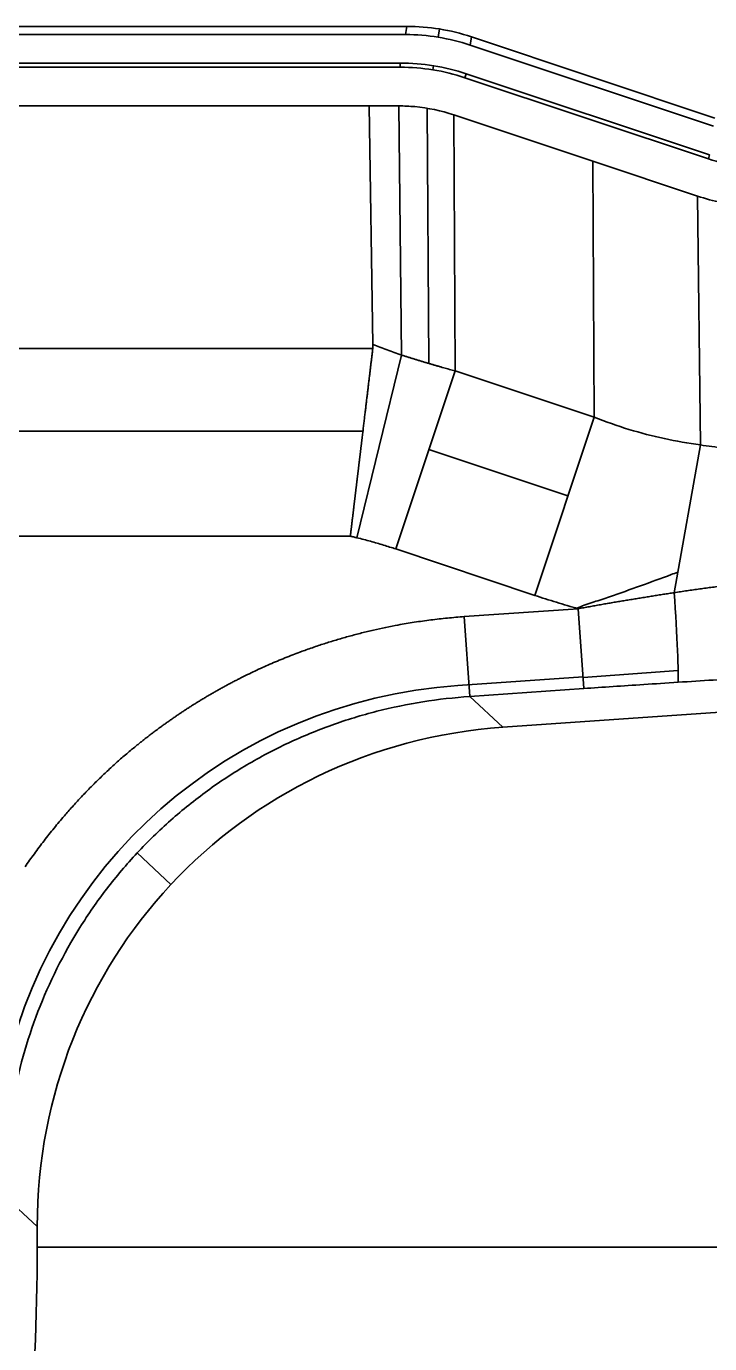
# Model space of a CAD drawing. Header units: millimetres. Extents: x 256 to 2096, y 1004 to 2403.
# Drawn here: x 695.3 to 728.9, y 1991.7 to 2056.5 of the extents above; entities that cross this region are included whole.
import ezdxf

# ---------------------------------------------------------------- set-up
doc = ezdxf.new("R2010")
doc.units = ezdxf.units.MM
doc.layers.add('1', color=7, linetype='Continuous', true_color=0xffffff)

msp = doc.modelspace()

# ---------------------------------------------------------------- linework, layer by layer
at = {"layer": '1', "color": 7, "linetype": 'Continuous', "lineweight": 35}
for p, q in [((714.018, 2056.507), (489.361, 2056.507)), ((713.952, 2056.101), (714.018, 2056.507)), ((715.559, 2055.971), (715.625, 2056.377)), ((489.427, 2056.101), (713.952, 2056.101)), ((717.191, 2055.992), (717.126, 2055.586)), ((717.126, 2055.586), (729.11, 2051.591)), ((729.176, 2051.997), (717.191, 2055.992)), ((489.687, 2054.699), (713.692, 2054.699)), ((489.687, 2054.497), (713.692, 2054.497)), ((713.692, 2054.497), (713.692, 2054.699)), ((715.332, 2054.567), (715.299, 2054.367)), ((716.865, 2053.982), (716.929, 2054.174)), ((716.865, 2053.982), (728.85, 2049.987)), ((716.929, 2054.174), (728.914, 2050.179)), ((712.162, 2052.591), (694.415, 2052.591)), ((712.162, 2052.591), (713.626, 2052.591)), ((712.347, 2040.848), (712.162, 2052.591)), ((713.758, 2040.335), (713.626, 2052.591)), ((715.012, 2052.478), (715.091, 2039.924)), ((723.168, 2049.872), (716.325, 2052.153)), ((716.385, 2039.558), (716.325, 2052.153)), ((723.168, 2049.872), (728.31, 2048.158)), ((723.229, 2037.276), (723.168, 2049.872)), ((728.85, 2049.987), (728.914, 2050.179)), ((728.457, 2035.915), (728.31, 2048.158)), ((490.927, 2040.661), (712.338, 2040.661)), ((711.558, 2031.347), (713.758, 2040.335)), ((713.465, 2030.797), (716.385, 2039.558)), ((716.385, 2039.558), (723.229, 2037.276)), ((720.309, 2028.515), (723.229, 2037.276)), ((491.418, 2036.591), (711.852, 2036.591)), ((721.942, 2033.415), (715.098, 2035.697)), ((727.171, 2028.647), (728.457, 2035.915)), ((674.19, 2031.426), (711.234, 2031.426)), ((713.465, 2030.797), (720.309, 2028.515)), ((716.836, 2027.467), (722.448, 2027.859)), ((722.722, 2023.929), (722.448, 2027.859)), ((717.11, 2023.537), (716.836, 2027.467)), ((716.528, 2024.081), (722.682, 2024.511)), ((722.684, 2024.476), (727.367, 2024.821)), ((717.11, 2023.537), (722.722, 2023.929)), ((718.732, 2022.025), (751.451, 2024.313)), ((718.732, 2022.025), (717.11, 2023.537)), ((702.407, 2014.29), (700.743, 2015.841)), ((695.829, 1997.465), (694.208, 1998.977)), ((695.829, 1997.465), (695.829, 1996.453)), ((695.829, 1996.453), (770.664, 1996.453))]:
    msp.add_line(p, q, dxfattribs=at)
for centre, major_axis, ratio, start_param, end_param in [((714.013, 2046.443), (-1.612, -9.934), 0.998594, 3.141593, 3.302246), ((714.013, 2046.443), (-1.612, -9.934), 0.998594, 2.98094, 3.141593), ((713.947, 2046.037), (-1.612, -9.934), 0.998594, 2.98094, 3.302246), ((727.087, 2028.169), (-0.259, 3.992), 0.029038, 3.3162, 4.830628), ((719.01, 1998.807), (-18.808, 17.538), 0.972145, 5.546769, 6.828648), ((721.215, 1996.751), (-18.808, 17.538), 0.972145, 5.546769, 7.019602), ((692.302, 1996.453), (0, 20), 0.176327, 4.18879, 4.712389)]:
    msp.add_ellipse(centre, major_axis=major_axis, ratio=ratio, start_param=start_param, end_param=end_param, dxfattribs=at)
for points in [[(716.929, 2054.174), (715.887, 2054.521), (714.79, 2054.699), (713.692, 2054.699)], [(716.865, 2053.982), (715.844, 2054.322), (714.768, 2054.497), (713.692, 2054.497)], [(732.024, 2049.472), (730.947, 2049.472), (729.871, 2049.646), (728.85, 2049.987)], [(712.338, 2040.661), (712.342, 2040.692), (712.347, 2040.754), (712.348, 2040.816), (712.347, 2040.848)], [(712.347, 2040.848), (712.575, 2040.765), (713.038, 2040.597), (713.515, 2040.423), (713.758, 2040.335)], [(723.229, 2037.276), (723.796, 2037.055), (724.939, 2036.657), (726.682, 2036.203), (727.862, 2035.995), (728.457, 2035.915)], [(728.457, 2035.915), (728.835, 2035.855), (729.596, 2035.754), (730.744, 2035.661), (731.514, 2035.638), (731.899, 2035.636)], [(711.234, 2031.426), (711.287, 2031.413), (711.395, 2031.387), (711.503, 2031.36), (711.558, 2031.347)], [(711.558, 2031.347), (711.785, 2031.291), (712.23, 2031.175), (712.869, 2030.99), (713.27, 2030.862), (713.465, 2030.797)], [(720.309, 2028.515), (720.664, 2028.397), (721.375, 2028.17), (722.089, 2027.96), (722.448, 2027.859)], [(727.362, 2024.24), (727.956, 2024.278), (729.102, 2024.352), (730.693, 2024.456), (731.67, 2024.521), (732.137, 2024.553)], [(722.722, 2023.929), (723.187, 2023.962), (724.15, 2024.028), (725.651, 2024.128), (726.776, 2024.202), (727.362, 2024.24)]]:
    msp.add_open_spline(points, degree=3, dxfattribs=at)
for points, degree, knots in [([(713.626, 2052.591), (713.885, 2052.591), (714.799, 2052.55), (715.704, 2052.36), (716.325, 2052.153)], 3, [0, 0, 0, 0, 0.283716, 1, 1, 1, 1]), ([(728.31, 2048.158), (729.088, 2047.899), (730.231, 2047.649), (731.389, 2047.575), (731.727, 2047.568)], 3, [0, 0, 0, 0, 0.7082, 1, 1, 1, 1]), ([(711.234, 2031.426), (711.236, 2031.446), (711.241, 2031.486), (711.248, 2031.546), (711.255, 2031.606), (711.262, 2031.666), (711.269, 2031.725), (711.276, 2031.784), (711.284, 2031.842), (711.291, 2031.901), (711.298, 2031.959), (711.304, 2032.017), (711.311, 2032.074), (711.318, 2032.132), (711.325, 2032.189), (711.332, 2032.245), (711.339, 2032.302), (711.345, 2032.358), (711.352, 2032.414), (711.359, 2032.47), (711.365, 2032.525), (711.372, 2032.58), (711.379, 2032.635), (711.385, 2032.69), (711.392, 2032.744), (711.398, 2032.798), (711.405, 2032.852), (711.411, 2032.906), (711.417, 2032.959), (711.424, 2033.012), (711.43, 2033.065), (711.436, 2033.117), (711.443, 2033.169), (711.449, 2033.221), (711.455, 2033.272), (711.461, 2033.324), (711.467, 2033.375), (711.473, 2033.426), (711.479, 2033.476), (711.485, 2033.526), (711.491, 2033.576), (711.497, 2033.626), (711.503, 2033.675), (711.509, 2033.724), (711.515, 2033.773), (711.521, 2033.821), (711.526, 2033.87), (711.532, 2033.917), (711.538, 2033.965), (711.544, 2034.012), (711.549, 2034.06), (711.555, 2034.106), (711.56, 2034.153), (711.566, 2034.199), (711.571, 2034.245), (711.577, 2034.291), (711.582, 2034.336), (711.588, 2034.381), (711.593, 2034.426), (711.598, 2034.471), (711.604, 2034.515), (711.609, 2034.559), (711.614, 2034.603), (711.619, 2034.646), (711.625, 2034.689), (711.63, 2034.732), (711.635, 2034.775), (711.64, 2034.817), (711.645, 2034.859), (711.65, 2034.901), (711.655, 2034.942), (711.66, 2034.984), (711.665, 2035.024), (711.67, 2035.065), (711.675, 2035.105), (711.679, 2035.146), (711.684, 2035.185), (711.689, 2035.225), (711.694, 2035.264), (711.698, 2035.303), (711.703, 2035.342), (711.708, 2035.38), (711.712, 2035.418), (711.717, 2035.456), (711.721, 2035.494), (711.726, 2035.531), (711.73, 2035.568), (711.735, 2035.605), (711.739, 2035.641), (711.743, 2035.678), (711.748, 2035.713), (711.752, 2035.749), (711.756, 2035.785), (711.76, 2035.82), (711.764, 2035.854), (711.769, 2035.889), (711.773, 2035.923), (711.777, 2035.957), (711.781, 2035.991), (711.785, 2036.025), (711.789, 2036.058), (711.793, 2036.091), (711.797, 2036.123), (711.801, 2036.156), (711.804, 2036.188), (711.808, 2036.22), (711.812, 2036.251), (711.816, 2036.283), (711.823, 2036.346), (711.835, 2036.442), (711.85, 2036.569), (711.865, 2036.696), (711.88, 2036.821), (711.895, 2036.946), (711.91, 2037.069), (711.924, 2037.192), (711.939, 2037.313), (711.953, 2037.434), (711.967, 2037.553), (711.982, 2037.671), (711.996, 2037.789), (712.009, 2037.905), (712.023, 2038.02), (712.037, 2038.135), (712.05, 2038.248), (712.064, 2038.36), (712.077, 2038.472), (712.09, 2038.582), (712.103, 2038.691), (712.116, 2038.799), (712.129, 2038.906), (712.141, 2039.013), (712.154, 2039.118), (712.166, 2039.222), (712.179, 2039.325), (712.191, 2039.427), (712.203, 2039.528), (712.215, 2039.628), (712.227, 2039.727), (712.238, 2039.825), (712.25, 2039.922), (712.261, 2040.018), (712.273, 2040.113), (712.284, 2040.206), (712.295, 2040.299), (712.306, 2040.391), (712.317, 2040.482), (712.327, 2040.572), (712.334, 2040.631), (712.338, 2040.661)], 3, [0, 0, 0, 0, 0.00606, 0.012094, 0.018102, 0.024083, 0.030039, 0.035969, 0.041873, 0.04775, 0.053602, 0.059427, 0.065227, 0.071001, 0.076748, 0.08247, 0.088165, 0.093835, 0.099478, 0.105095, 0.110687, 0.116252, 0.121791, 0.127305, 0.132792, 0.138253, 0.143688, 0.149097, 0.15448, 0.159838, 0.165169, 0.170474, 0.175753, 0.181006, 0.186233, 0.191433, 0.196608, 0.201757, 0.20688, 0.211977, 0.217048, 0.222092, 0.227111, 0.232104, 0.23707, 0.242011, 0.246926, 0.251814, 0.256677, 0.261513, 0.266324, 0.271108, 0.275867, 0.280599, 0.285305, 0.289986, 0.29464, 0.299268, 0.30387, 0.308447, 0.312997, 0.317521, 0.322019, 0.326491, 0.330937, 0.335357, 0.339751, 0.344119, 0.348461, 0.352777, 0.357067, 0.361331, 0.365569, 0.369781, 0.373966, 0.378126, 0.38226, 0.386368, 0.390449, 0.394505, 0.398535, 0.402538, 0.406516, 0.410467, 0.414393, 0.418292, 0.422166, 0.426013, 0.429835, 0.43363, 0.437399, 0.441143, 0.44486, 0.448551, 0.452216, 0.455855, 0.459469, 0.463056, 0.466617, 0.470152, 0.473661, 0.477144, 0.480601, 0.484032, 0.487437, 0.490816, 0.494169, 0.497496, 0.500797, 0.514471, 0.528084, 0.541636, 0.555127, 0.568557, 0.581925, 0.595232, 0.608477, 0.621662, 0.634785, 0.647847, 0.660847, 0.673787, 0.686665, 0.699481, 0.712237, 0.724931, 0.737564, 0.750136, 0.762646, 0.775096, 0.787484, 0.799811, 0.812076, 0.82428, 0.836424, 0.848505, 0.860526, 0.872486, 0.884384, 0.896221, 0.907997, 0.919711, 0.931365, 0.942957, 0.954488, 0.965958, 0.977366, 0.988714, 1, 1, 1, 1]), ([(713.758, 2040.335), (713.784, 2040.326), (713.837, 2040.31), (713.917, 2040.284), (713.996, 2040.259), (714.076, 2040.234), (714.155, 2040.209), (714.235, 2040.184), (714.314, 2040.16), (714.394, 2040.135), (714.473, 2040.111), (714.553, 2040.086), (714.632, 2040.062), (714.712, 2040.038), (714.792, 2040.014), (714.871, 2039.99), (714.951, 2039.966), (715.031, 2039.942), (715.132, 2039.912), (715.255, 2039.876), (715.399, 2039.834), (715.542, 2039.792), (715.684, 2039.751), (715.826, 2039.711), (715.967, 2039.672), (716.107, 2039.633), (716.246, 2039.595), (716.339, 2039.57), (716.385, 2039.558)], 3, [0, 0, 0, 0, 0.030434, 0.060864, 0.09129, 0.121711, 0.152128, 0.18254, 0.212947, 0.243349, 0.273746, 0.304138, 0.334524, 0.364903, 0.395276, 0.425641, 0.455997, 0.486345, 0.516682, 0.571686, 0.626374, 0.68074, 0.734782, 0.788496, 0.841877, 0.894924, 0.947633, 1, 1, 1, 1]), ([(727.35, 2029.658), (727.24, 2029.617), (727.13, 2029.577), (726.519, 2029.35), (726.016, 2029.165), (725.006, 2028.801), (724.499, 2028.623), (723.735, 2028.361), (723.479, 2028.275), (723.096, 2028.146), (722.968, 2028.103), (722.713, 2028.015), (722.585, 2027.974), (722.446, 2027.913), (722.431, 2027.906), (722.404, 2027.892), (722.391, 2027.887), (722.382, 2027.878)], 3, [0, 0, 0, 0, 0.067124, 0.067124, 0.372435, 0.372435, 0.677745, 0.677745, 0.8304, 0.8304, 0.906727, 0.906727, 0.983055, 0.983055, 0.992596, 0.992596, 1, 1, 1, 1]), ([(727.171, 2028.647), (727.224, 2028.655), (727.329, 2028.671), (727.486, 2028.695), (727.643, 2028.719), (727.8, 2028.742), (727.957, 2028.765), (728.113, 2028.787), (728.27, 2028.809), (728.426, 2028.831), (728.583, 2028.853), (728.739, 2028.874), (728.895, 2028.895), (729.051, 2028.916), (729.207, 2028.936), (729.363, 2028.957), (729.519, 2028.976), (729.705, 2029), (729.92, 2029.026), (730.165, 2029.056), (730.409, 2029.084), (730.653, 2029.112), (730.896, 2029.139), (731.139, 2029.165), (731.382, 2029.191), (731.624, 2029.215), (731.786, 2029.231), (731.866, 2029.239)], 3, [0, 0, 0, 0, 0.03366, 0.067272, 0.100838, 0.134361, 0.167843, 0.201286, 0.234694, 0.268069, 0.301413, 0.334729, 0.36802, 0.401288, 0.434536, 0.467767, 0.500984, 0.534191, 0.58646, 0.638572, 0.690539, 0.742374, 0.794089, 0.845696, 0.897208, 0.948639, 1, 1, 1, 1]), ([(722.448, 2027.859), (722.493, 2027.867), (722.584, 2027.884), (722.721, 2027.909), (722.858, 2027.933), (722.994, 2027.958), (723.131, 2027.982), (723.267, 2028.006), (723.403, 2028.03), (723.539, 2028.054), (723.675, 2028.078), (723.811, 2028.102), (723.947, 2028.125), (724.082, 2028.149), (724.218, 2028.172), (724.353, 2028.195), (724.488, 2028.218), (724.623, 2028.241), (724.758, 2028.263), (724.893, 2028.286), (725.028, 2028.308), (725.162, 2028.33), (725.297, 2028.352), (725.431, 2028.374), (725.566, 2028.396), (725.7, 2028.418), (725.834, 2028.439), (725.968, 2028.461), (726.102, 2028.482), (726.236, 2028.503), (726.37, 2028.524), (726.504, 2028.545), (726.637, 2028.566), (726.771, 2028.586), (726.904, 2028.607), (727.038, 2028.627), (727.127, 2028.641), (727.171, 2028.647)], 3, [0, 0, 0, 0, 0.029052, 0.058072, 0.087058, 0.116011, 0.144933, 0.173822, 0.20268, 0.231507, 0.260303, 0.289069, 0.317806, 0.346513, 0.375192, 0.403843, 0.432466, 0.461062, 0.489632, 0.518176, 0.546694, 0.575188, 0.603658, 0.632104, 0.660527, 0.688927, 0.717305, 0.745662, 0.773997, 0.802312, 0.830608, 0.858884, 0.887142, 0.915382, 0.943604, 0.97181, 1, 1, 1, 1]), ([(695.227, 2015.153), (697.037, 2017.805), (700.57, 2021.066), (701.863, 2022.013), (703.157, 2022.962), (704.553, 2023.759), (705.95, 2024.558), (708.916, 2025.83), (713.576, 2027.239), (716.836, 2027.467)], 2, [0, 0, 0, 0.25, 0.375, 0.375, 0.5, 0.5, 0.625, 0.75, 1, 1, 1]), ([(694.208, 1998.977), (694.204, 1999.75), (694.236, 2000.523), (694.371, 2002.063), (694.475, 2002.829), (694.89, 2005.109), (695.309, 2006.602), (696.42, 2009.482), (697.113, 2010.869), (698.339, 2012.831), (698.779, 2013.465), (699.718, 2014.688), (700.217, 2015.277), (701.269, 2016.405), (701.822, 2016.944), (702.977, 2017.966), (704.181, 2018.932), (705.472, 2019.78), (706.8, 2020.563), (707.483, 2020.924), (708.88, 2021.578), (709.595, 2021.873), (710.685, 2022.263), (711.052, 2022.385), (711.791, 2022.611), (713.651, 2023.132), (715.57, 2023.436), (717.11, 2023.537)], 3, [0, 0, 0, 0, 0.0625, 0.0625, 0.125, 0.125, 0.25, 0.25, 0.375, 0.375, 0.4375, 0.4375, 0.5, 0.5, 0.5625, 0.5625, 0.625, 0.6875, 0.6875, 0.75, 0.75, 0.8125, 0.8125, 0.84375, 0.84375, 0.875, 1, 1, 1, 1])]:
    msp.add_open_spline(points, degree=degree, knots=knots, dxfattribs=at)

doc.saveas('drawing.dxf')
